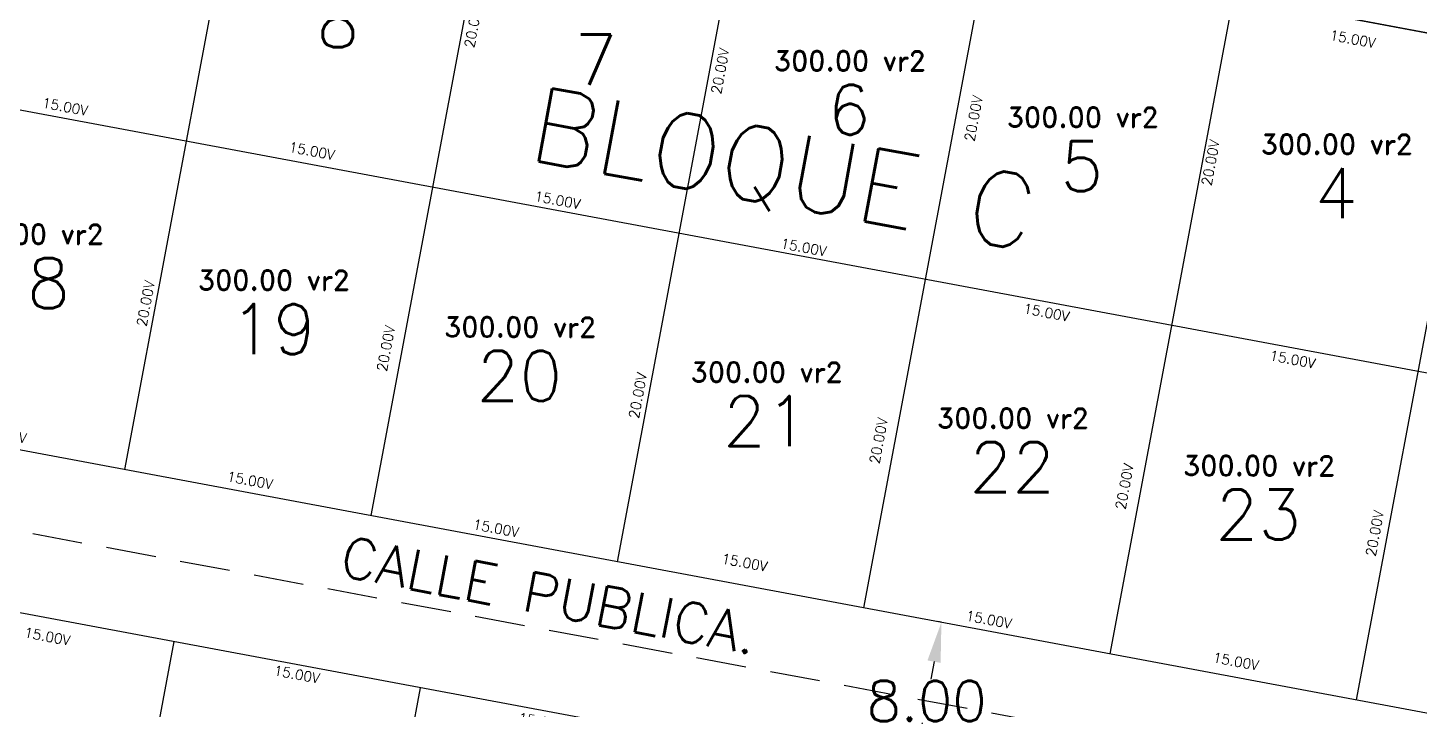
# Model space of a CAD drawing. Header units: metres. Extents: x 294898 to 295286, y 1620966 to 1622103.
# Drawn here: x 294975.3 to 295044.8, y 1621978 to 1622012 of the extents above; entities that cross this region are included whole.
import ezdxf
from ezdxf.enums import TextEntityAlignment as Align

# ---------------------------------------------------------------- set-up
doc = ezdxf.new("R2010")
doc.units = ezdxf.units.M
doc.linetypes.add('DASHED2', pattern=[0.375, 0.25, -0.125])
doc.layers.add('CVL_CUADCON_TIT', color=1, linetype='Continuous')
doc.layers.add('Medidas Numeracion', color=7, linetype='Continuous')
doc.styles.add('HUECA1', font='hueca1.shx')
doc.styles.get("Standard").update_dxf_attribs({"font": 'simplex.shx'})
doc.dimstyles.new('COTAS LOTES', dxfattribs={"dimscale": 0.25, "dimtxt": 2, "dimasz": 0.18, "dimexe": 0.18, "dimexo": 0.0625, "dimgap": 0.09, "dimtad": 0, "dimlfac": 1.1976, "dimzin": 0, "dimdsep": 46, "dimtxsty": 'Standard', "dimblk": 'NONE', "dimcen": 0, "dimse1": 1, "dimse2": 1, "dimsd1": 1, "dimsd2": 1, "dimadec": 0, "dimazin": 0, "dimtfac": 1, "dimtofl": 0, "dimtmove": 0, "dimatfit": 3, "dimldrblk": 'NONE', "dimfxl": 1, "dimtolj": 1, "dimtzin": 0, "dimarcsym": 0})
doc.dimstyles.get("Standard").update_dxf_attribs({"dimtxt": 0.18, "dimasz": 0.18, "dimexe": 0.18, "dimexo": 0.0625, "dimgap": 0.09, "dimtad": 0, "dimtih": 1, "dimtoh": 1, "dimdec": 4, "dimzin": 0, "dimdsep": 46, "dimtxsty": 'Standard', "dimcen": 0.09, "dimadec": 0, "dimazin": 0, "dimtfac": 1, "dimtdec": 4, "dimtofl": 0, "dimtmove": 0, "dimatfit": 3, "dimfxl": 1, "dimtolj": 1, "dimtzin": 0, "dimarcsym": 0})

# ---------------------------------------------------------------- blocks, each defined once
blk = doc.blocks.new('*D172')
at = {"layer": 'Defpoints', "color": 0, "transparency": 16777216}
for p in [(294982.564, 1621981.374, 774.533), (294983.404, 1621981.216), (294979.485, 1621964.96, 774.533)]:
    blk.add_point(p, dxfattribs=at)
at = {"color": 0, "transparency": 16777216, "insert": (294981.864, 1621973.009), "char_height": 0.5, "attachment_point": 5, "rotation": 79.37499}
blk.add_mtext('\\A1;20.00V', dxfattribs=at)
blk = doc.blocks.new('_None')
blk = doc.blocks.new('*D173')
at = {"layer": 'Defpoints', "color": 0, "transparency": 16777216}
for p in [(294982.564, 1621981.374, 774.533), (294994.876, 1621979.071, 774.533), (294994.788, 1621978.601)]:
    blk.add_point(p, dxfattribs=at)
at = {"color": 0, "transparency": 16777216, "insert": (294988.712, 1621979.738), "char_height": 0.5, "attachment_point": 5, "rotation": 349.40728}
blk.add_mtext('\\A1;15.00V', dxfattribs=at)
blk = doc.blocks.new('*D174')
at = {"layer": 'Defpoints', "color": 0, "transparency": 16777216}
for p in [(294994.876, 1621979.071, 774.533), (294991.796, 1621962.658, 774.533), (294992.446, 1621962.536)]:
    blk.add_point(p, dxfattribs=at)
at = {"color": 0, "transparency": 16777216, "insert": (294994.005, 1621970.847), "char_height": 0.5, "attachment_point": 5, "rotation": 79.37377}
blk.add_mtext('\\A1;20.00V', dxfattribs=at)
blk = doc.blocks.new('*D175')
at = {"layer": 'Defpoints', "color": 0, "transparency": 16777216}
for p in [(294994.875, 1621979.068, 774.533), (295007.185, 1621976.758, 774.533), (295007.084, 1621976.218)]:
    blk.add_point(p, dxfattribs=at)
at = {"color": 0, "transparency": 16777216, "insert": (295000.929, 1621977.373), "char_height": 0.5, "attachment_point": 5, "rotation": 349.37377}
blk.add_mtext('\\A1;15.00V', dxfattribs=at)
blk = doc.blocks.new('*D176')
at = {"layer": 'Defpoints', "color": 0, "transparency": 16777216}
for p in [(294970.253, 1621983.676, 774.533), (294970.086, 1621982.783), (294982.564, 1621981.374, 774.533)]:
    blk.add_point(p, dxfattribs=at)
at = {"color": 0, "transparency": 16777216, "insert": (294976.241, 1621981.632), "char_height": 0.5, "attachment_point": 5, "rotation": 349.40728}
blk.add_mtext('\\A1;15.00V', dxfattribs=at)
blk = doc.blocks.new('*D204')
at = {"layer": 'Defpoints', "color": 0, "transparency": 16777216}
for p in [(295041.803, 1621979.24), (295041.657, 1621978.461, 774.533), (295053.969, 1621976.159, 774.533)]:
    blk.add_point(p, dxfattribs=at)
at = {"color": 0, "transparency": 16777216, "insert": (295047.959, 1621978.088), "char_height": 0.5, "attachment_point": 5, "rotation": 349.40728}
blk.add_mtext('\\A1;15.00V', dxfattribs=at)
blk = doc.blocks.new('*D212')
at = {"layer": 'Defpoints', "color": 0, "transparency": 16777216}
for p in [(295044.737, 1621994.875, 774.533), (295044.65, 1621994.409), (295057.048, 1621992.572, 774.533)]:
    blk.add_point(p, dxfattribs=at)
at = {"color": 0, "transparency": 16777216, "insert": (295050.805, 1621993.258), "char_height": 0.5, "attachment_point": 5, "rotation": 349.40728}
blk.add_mtext('\\A1;15.00V', dxfattribs=at)
blk = doc.blocks.new('*D213')
at = {"layer": 'Defpoints', "color": 0, "transparency": 16777216}
for p in [(295047.816, 1622011.288, 774.533), (295048.474, 1622011.165), (295044.737, 1621994.875, 774.533)]:
    blk.add_point(p, dxfattribs=at)
at = {"color": 0, "transparency": 16777216, "insert": (295046.943, 1622003.006), "char_height": 0.5, "attachment_point": 5, "rotation": 79.37377}
blk.add_mtext('\\A1;20.00V', dxfattribs=at)
blk = doc.blocks.new('*D215')
at = {"layer": 'Defpoints', "color": 0, "transparency": 16777216}
for p in [(295035.505, 1622013.591, 774.533), (295035.326, 1622012.63), (295047.819, 1622011.303, 774.533)]:
    blk.add_point(p, dxfattribs=at)
at = {"color": 0, "transparency": 16777216, "insert": (295041.483, 1622011.486), "char_height": 0.5, "attachment_point": 5, "rotation": 349.4743}
blk.add_mtext('\\A1;15.00V', dxfattribs=at)
blk = doc.blocks.new('*D216')
at = {"layer": 'Defpoints', "color": 0, "transparency": 16777216}
for p in [(295035.505, 1622013.591, 774.533), (295032.435, 1621997.175, 774.533), (295032.84, 1621997.1)]:
    blk.add_point(p, dxfattribs=at)
at = {"color": 0, "transparency": 16777216, "insert": (295034.375, 1622005.307), "char_height": 0.5, "attachment_point": 5, "rotation": 79.40728}
blk.add_mtext('\\A1;20.00V', dxfattribs=at)
blk = doc.blocks.new('*D217')
at = {"layer": 'Defpoints', "color": 0, "transparency": 16777216}
for p in [(295032.427, 1621997.188, 774.533), (295032.324, 1621996.639), (295044.735, 1621994.867, 774.533)]:
    blk.add_point(p, dxfattribs=at)
at = {"color": 0, "transparency": 16777216, "insert": (295038.478, 1621995.478), "char_height": 0.5, "attachment_point": 5, "rotation": 349.32353}
blk.add_mtext('\\A1;15.00V', dxfattribs=at)
blk = doc.blocks.new('*D218')
at = {"layer": 'Defpoints', "color": 0, "transparency": 16777216}
for p in [(295020.02, 1621998.982), (295020.116, 1621999.494, 774.533), (295032.425, 1621997.177, 774.533)]:
    blk.add_point(p, dxfattribs=at)
at = {"color": 0, "transparency": 16777216, "insert": (295026.174, 1621997.824), "char_height": 0.5, "attachment_point": 5, "rotation": 349.34026}
blk.add_mtext('\\A1;15.00V', dxfattribs=at)
blk = doc.blocks.new('*D219')
at = {"layer": 'Defpoints', "color": 0, "transparency": 16777216}
for p in [(295023.193, 1622015.893, 774.533), (295024.072, 1622015.728), (295020.113, 1621999.48, 774.533)]:
    blk.add_point(p, dxfattribs=at)
at = {"color": 0, "transparency": 16777216, "insert": (295022.532, 1622007.521), "char_height": 0.5, "attachment_point": 5, "rotation": 79.37275}
blk.add_mtext('\\A1;20.00V', dxfattribs=at)
blk = doc.blocks.new('*D222')
at = {"layer": 'Defpoints', "color": 0, "transparency": 16777216}
for p in [(295010.882, 1622018.196, 774.533), (295007.802, 1622001.782, 774.533), (295008.33, 1622001.683)]:
    blk.add_point(p, dxfattribs=at)
at = {"color": 0, "transparency": 16777216, "insert": (295009.869, 1622009.89), "char_height": 0.5, "attachment_point": 5, "rotation": 79.37377}
blk.add_mtext('\\A1;20.00V', dxfattribs=at)
blk = doc.blocks.new('*D223')
at = {"layer": 'Defpoints', "color": 0, "transparency": 16777216}
for p in [(295007.802, 1622001.782, 774.533), (295020.197, 1621999.922), (295020.112, 1621999.473, 774.533)]:
    blk.add_point(p, dxfattribs=at)
at = {"color": 0, "transparency": 16777216, "insert": (295014.042, 1622001.077), "char_height": 0.5, "attachment_point": 5, "rotation": 349.37377}
blk.add_mtext('\\A1;15.00V', dxfattribs=at)
blk = doc.blocks.new('*D224')
at = {"layer": 'Defpoints', "color": 0, "transparency": 16777216}
for p in [(294995.586, 1622004.593), (294995.492, 1622004.092, 774.533), (295007.802, 1622001.782, 774.533)]:
    blk.add_point(p, dxfattribs=at)
at = {"color": 0, "transparency": 16777216, "insert": (295001.741, 1622003.439), "char_height": 0.5, "attachment_point": 5, "rotation": 349.37377}
blk.add_mtext('\\A1;15.00V', dxfattribs=at)
blk = doc.blocks.new('*D225')
at = {"layer": 'Defpoints', "color": 0, "transparency": 16777216}
for p in [(294998.57, 1622020.498, 774.533), (294995.491, 1622004.084, 774.533), (294995.995, 1622003.99)]:
    blk.add_point(p, dxfattribs=at)
at = {"color": 0, "transparency": 16777216, "insert": (294997.535, 1622012.197), "char_height": 0.5, "attachment_point": 5, "rotation": 79.37377}
blk.add_mtext('\\A1;20.00V', dxfattribs=at)
blk = doc.blocks.new('*D228')
at = {"layer": 'Defpoints', "color": 0, "transparency": 16777216}
for p in [(294986.259, 1622022.8, 774.533), (294986.843, 1622022.691), (294983.189, 1622006.385, 774.533)]:
    blk.add_point(p, dxfattribs=at)
at = {"color": 0, "transparency": 16777216, "insert": (294985.308, 1622014.483), "char_height": 0.5, "attachment_point": 5, "rotation": 79.40728}
blk.add_mtext('\\A1;20.00V', dxfattribs=at)
blk = doc.blocks.new('*D229')
at = {"layer": 'Defpoints', "color": 0, "transparency": 16777216}
for p in [(294983.303, 1622007.048), (294983.179, 1622006.387, 774.533), (294995.491, 1622004.084, 774.533)]:
    blk.add_point(p, dxfattribs=at)
at = {"color": 0, "transparency": 16777216, "insert": (294989.458, 1622005.896), "char_height": 0.5, "attachment_point": 5, "rotation": 349.40728}
blk.add_mtext('\\A1;15.00V', dxfattribs=at)
blk = doc.blocks.new('*D230')
at = {"layer": 'Defpoints', "color": 0, "transparency": 16777216}
for p in [(294970.867, 1622008.689, 774.533), (294983.285, 1622006.95), (294983.178, 1622006.38, 774.533)]:
    blk.add_point(p, dxfattribs=at)
at = {"color": 0, "transparency": 16777216, "insert": (294977.129, 1622008.104), "char_height": 0.5, "attachment_point": 5, "rotation": 349.37377}
blk.add_mtext('\\A1;15.00V', dxfattribs=at)
blk = doc.blocks.new('*D255')
at = {"layer": 'Defpoints', "color": 0, "transparency": 16777216}
for p in [(294967.788, 1621992.276, 774.533), (294980.098, 1621989.966, 774.533), (294980.214, 1621990.584)]:
    blk.add_point(p, dxfattribs=at)
at = {"color": 0, "transparency": 16777216, "insert": (294974.059, 1621991.739), "char_height": 0.5, "attachment_point": 5, "rotation": 349.37377}
blk.add_mtext('\\A1;15.00V', dxfattribs=at)
blk = doc.blocks.new('*D256')
at = {"layer": 'Defpoints', "color": 0, "transparency": 16777216}
for p in [(294983.189, 1622006.385, 774.533), (294979.61, 1621990.065), (294980.099, 1621989.973, 774.533)]:
    blk.add_point(p, dxfattribs=at)
at = {"color": 0, "transparency": 16777216, "insert": (294981.155, 1621998.271), "char_height": 0.5, "attachment_point": 5, "rotation": 79.34024}
blk.add_mtext('\\A1;20.00V', dxfattribs=at)
blk = doc.blocks.new('*D257')
at = {"layer": 'Defpoints', "color": 0, "transparency": 16777216}
for p in [(294980.098, 1621989.966, 774.533), (294992.525, 1621988.284), (294992.411, 1621987.671, 774.533)]:
    blk.add_point(p, dxfattribs=at)
at = {"color": 0, "transparency": 16777216, "insert": (294986.369, 1621989.432), "char_height": 0.5, "attachment_point": 5, "rotation": 349.44079}
blk.add_mtext('\\A1;15.00V', dxfattribs=at)
blk = doc.blocks.new('*D258')
at = {"layer": 'Defpoints', "color": 0, "transparency": 16777216}
for p in [(294994.703, 1622004.232), (294995.491, 1622004.084, 774.533), (294992.411, 1621987.671, 774.533)]:
    blk.add_point(p, dxfattribs=at)
at = {"color": 0, "transparency": 16777216, "insert": (294993.163, 1621996.025), "char_height": 0.5, "attachment_point": 5, "rotation": 79.37501}
blk.add_mtext('\\A1;20.00V', dxfattribs=at)
blk = doc.blocks.new('*D259')
at = {"layer": 'Defpoints', "color": 0, "transparency": 16777216}
for p in [(294992.411, 1621987.671, 774.533), (295004.819, 1621985.885), (295004.721, 1621985.361, 774.533)]:
    blk.add_point(p, dxfattribs=at)
at = {"color": 0, "transparency": 16777216, "insert": (294998.664, 1621987.039), "char_height": 0.5, "attachment_point": 5, "rotation": 349.37377}
blk.add_mtext('\\A1;15.00V', dxfattribs=at)
blk = doc.blocks.new('*D260')
at = {"layer": 'Defpoints', "color": 0, "transparency": 16777216}
for p in [(295007.289, 1622001.878), (295007.793, 1622001.784, 774.533), (295004.723, 1621985.368, 774.533)]:
    blk.add_point(p, dxfattribs=at)
at = {"color": 0, "transparency": 16777216, "insert": (295005.754, 1621993.67), "char_height": 0.5, "attachment_point": 5, "rotation": 79.40728}
blk.add_mtext('\\A1;20.00V', dxfattribs=at)
blk = doc.blocks.new('*D261')
at = {"layer": 'Defpoints', "color": 0, "transparency": 16777216}
for p in [(295004.723, 1621985.368, 774.533), (295017.242, 1621984.173), (295017.033, 1621983.059, 774.533)]:
    blk.add_point(p, dxfattribs=at)
at = {"color": 0, "transparency": 16777216, "insert": (295011.087, 1621985.328), "char_height": 0.5, "attachment_point": 5, "rotation": 349.37377}
blk.add_mtext('\\A1;15.00V', dxfattribs=at)
blk = doc.blocks.new('*D262')
at = {"layer": 'Defpoints', "color": 0, "transparency": 16777216}
for p in [(295019.324, 1621999.621), (295020.112, 1621999.473, 774.533), (295017.033, 1621983.059, 774.533)]:
    blk.add_point(p, dxfattribs=at)
at = {"color": 0, "transparency": 16777216, "insert": (295017.784, 1621991.414), "char_height": 0.5, "attachment_point": 5, "rotation": 79.37377}
blk.add_mtext('\\A1;20.00V', dxfattribs=at)
blk = doc.blocks.new('*D263')
at = {"layer": 'Defpoints', "color": 0, "transparency": 16777216}
for p in [(295017.033, 1621983.059, 774.533), (295029.45, 1621981.319), (295029.343, 1621980.749, 774.533)]:
    blk.add_point(p, dxfattribs=at)
at = {"color": 0, "transparency": 16777216, "insert": (295023.295, 1621982.474), "char_height": 0.5, "attachment_point": 5, "rotation": 349.37377}
blk.add_mtext('\\A1;15.00V', dxfattribs=at)
blk = doc.blocks.new('*D264')
at = {"layer": 'Defpoints', "color": 0, "transparency": 16777216}
for p in [(295031.619, 1621997.329), (295032.435, 1621997.175, 774.533), (295029.346, 1621980.763, 774.533)]:
    blk.add_point(p, dxfattribs=at)
at = {"color": 0, "transparency": 16777216, "insert": (295030.075, 1621989.123), "char_height": 0.5, "attachment_point": 5, "rotation": 79.34023}
blk.add_mtext('\\A1;20.00V', dxfattribs=at)
blk = doc.blocks.new('*D265')
at = {"layer": 'Defpoints', "color": 0, "transparency": 16777216}
for p in [(295029.343, 1621980.749, 774.533), (295041.802, 1621979.24), (295041.657, 1621978.461, 774.533)]:
    blk.add_point(p, dxfattribs=at)
at = {"color": 0, "transparency": 16777216, "insert": (295035.645, 1621980.384), "char_height": 0.5, "attachment_point": 5, "rotation": 349.4743}
blk.add_mtext('\\A1;15.00V', dxfattribs=at)
blk = doc.blocks.new('*D266')
at = {"layer": 'Defpoints', "color": 0, "transparency": 16777216}
for p in [(295044.115, 1621994.991), (295044.727, 1621994.876, 774.533), (295041.657, 1621978.461, 774.533)]:
    blk.add_point(p, dxfattribs=at)
at = {"color": 0, "transparency": 16777216, "insert": (295042.581, 1621986.783), "char_height": 0.5, "attachment_point": 5, "rotation": 79.40728}
blk.add_mtext('\\A1;20.00V', dxfattribs=at)
blk = doc.blocks.new('*D316')
at = {"color": 0, "lineweight": -2, "transparency": 16777216}
for p, q in [((295020.908, 1621982.341), (295020.749, 1621982.371)), ((295020.558, 1621980.372), (295020.394, 1621979.496)), ((295019.823, 1621976.44), (295019.986, 1621977.316)), ((295019.437, 1621974.478), (295019.278, 1621974.508))]:
    blk.add_line(p, q, dxfattribs=at)
at = {"color": 0, "transparency": 16777216}
for points in [[(295020.23, 1621980.434), (295020.886, 1621980.311), (295020.926, 1621982.338)], [(295019.495, 1621976.502), (295020.15, 1621976.379), (295019.455, 1621974.474)]]:
    blk.add_solid(points, dxfattribs=at)
at = {"layer": 'Defpoints', "color": 0, "transparency": 16777216}
for p in [(295020.926, 1621982.338), (295020.97, 1621982.33, 774.533), (295019.499, 1621974.466, 774.533)]:
    blk.add_point(p, dxfattribs=at)
at = {"color": 0, "transparency": 16777216, "insert": (295020.19, 1621978.406), "char_height": 2, "attachment_point": 5}
blk.add_mtext('\\A1;8.00', dxfattribs=at)
blk = doc.blocks.new('*D322')
at = {"layer": 'Defpoints', "color": 0, "transparency": 16777216}
for p in [(295135.463, 1622039.414, 769.142), (295196.827, 1622025.001, 769.142), (294948.109, 1620966.087)]:
    blk.add_point(p, dxfattribs=at)
at = {"color": 0, "transparency": 16777216, "insert": (294917.427, 1620973.293), "char_height": 0.5, "attachment_point": 5, "rotation": 346.78194}
blk.add_mtext('\\A1;75.49V', dxfattribs=at)

msp = doc.modelspace()

# ---------------------------------------------------------------- linework, layer by layer
for p, q in [((294986.2585, 1622022.8004, 774.533), (294980.0995, 1621989.9732, 774.533)), ((294998.5701, 1622020.498, 774.533), (294992.4111, 1621987.6708, 774.533)), ((295010.8816, 1622018.1956, 774.533), (295004.7226, 1621985.3683, 774.533)), ((295023.1932, 1622015.8931, 774.533), (295017.0342, 1621983.0659, 774.533)), ((295035.5047, 1622013.5907, 774.533), (295029.3457, 1621980.7635, 774.533)), ((295047.819, 1622011.3027, 774.533), (295041.6573, 1621978.4611, 774.533)), ((294982.5643, 1621981.3736, 774.533), (294976.4052, 1621948.5463, 774.533)), ((294994.8758, 1621979.0711, 774.533), (294988.7168, 1621946.2439, 774.533))]:
    msp.add_line(p, q)
at = {"flags": 128}
for points, elevation in [([(295143.939, 1621977.535), (295082.9276, 1621983.9339), (295084.751, 1622004.381), (295023.1999, 1622015.9291), (294973.9456, 1622025.0957), (294929.8225, 1622033.3547), (294920.0855, 1622024.2085), (294915.3228, 1622002.0873), (294913.7299, 1621992.4565), (294921.3204, 1621972.6436), (294936.8468, 1621955.9443), (294945.02, 1621947.2944), (294953.9863, 1621937.8052), (294971.2616, 1621921.1308), (294981.1223, 1621910.2472), (294995.4724, 1621899.4075), (295003.213, 1621899.609), (295021.565, 1621921.022), (295033.163, 1621927.008), (295052.613, 1621929.746), (295069.983, 1621938.272), (295079.737, 1621941.977), (295098.661, 1621940.316)], 768.212), ([(295084.751, 1622004.381), (294929.8225, 1622033.3547)], 774.533), ([(295083.2608, 1621987.6702), (294918.7932, 1622018.4278)], 774.533), ([(295081.7706, 1621970.9593), (294915.3228, 1622002.0873)], 774.533), ([(295081.0567, 1621962.9541), (294914.0171, 1621994.1928)], 774.533)]:
    msp.add_lwpolyline(points, dxfattribs=dict(at, elevation=elevation))
at = {"color": 1, "linetype": 'DASHED2', "ltscale": 10, "elevation": 774.533, "flags": 128}
msp.add_lwpolyline([(295084.8699, 1621966.3104), (294910.7372, 1621998.8755)], dxfattribs=at)

# ---------------------------------------------------------------- texts
at = {"insert": (294991.1647, 1621986.6489), "char_height": 2, "attachment_point": 1, "rotation": 349.161237}
msp.add_mtext_dynamic_manual_height_columns('CALLE PUBLICA.', width=70.512286, gutter_width=1, heights=[0], dxfattribs=at)
at = {"layer": 'CVL_CUADCON_TIT', "color": 5, "insert": (295000.8473, 1622009.1317), "char_height": 3.71873, "attachment_point": 1, "rotation": 349.59763}
msp.add_mtext_dynamic_manual_height_columns('BLOQUE C', width=28.074819, gutter_width=18.5936, heights=[0], dxfattribs=at)
at = {"layer": 'Medidas Numeracion', "color": 0}
for s, p in [('8', (294990.761, 1622012.3323)), ('7', (295003.648, 1622010.4552)), ('6', (295016.3131, 1622007.9492)), ('5', (295027.9492, 1622005.1317)), ('4', (295040.6485, 1622003.7832)), ('18', (294975.2257, 1621999.2881)), ('19', (294987.5291, 1621996.995)), ('20', (294999.8325, 1621994.649)), ('21', (295012.1535, 1621992.397)), ('22', (295024.4644, 1621990.091)), ('23', (295036.7631, 1621987.7201))]:
    msp.add_text(s, height=2.5, rotation=359.947712, dxfattribs=at).set_placement(p, align=Align.MIDDLE)
at = {"layer": 'Medidas Numeracion', "color": 0, "style": 'HUECA1'}
for p in [(295016.3512, 1622010.3955), (295027.9873, 1622007.578), (295040.6866, 1622006.2294), (294975.2639, 1622001.7343), (294987.5673, 1621999.4412), (294999.8707, 1621997.0953), (295012.1917, 1621994.8432), (295024.5026, 1621992.5372), (295036.8013, 1621990.1664)]:
    msp.add_text('300.00 vr2', height=1, rotation=359.947712, dxfattribs=at).set_placement(p, align=Align.MIDDLE)

# ---------------------------------------------------------------- dimensions: what is measured, and where the dimension line sits
for p1, p2, distance, picture, middle in [((295135.4632, 1622039.4142, 769.142), (295196.827, 1622025.001, 769.142), -1087.7316, '*D322', (294917.4269, 1620973.2933)), ((294983.1886, 1622006.385, 774.533), (294986.2585, 1622022.8004, 774.533), -0.5951, '*D228', (294985.3085, 1622014.4833)), ((294998.5701, 1622020.498, 774.533), (294995.4906, 1622004.0844, 774.533), 0.513, '*D225', (294997.5345, 1622012.1966)), ((295010.8816, 1622018.1956, 774.533), (295007.8021, 1622001.782, 774.533), 0.5368, '*D222', (295009.8694, 1622009.8898)), ((295020.1134, 1621999.4796, 774.533), (295023.1932, 1622015.8931, 774.533), -0.8943, '*D219', (295022.5323, 1622007.5214)), ((295035.5047, 1622013.5907, 774.533), (295032.4348, 1621997.1753, 774.533), 0.4121, '*D216', (295034.3749, 1622005.3073)), ((295047.819, 1622011.3027, 774.533), (295035.5047, 1622013.5907, 774.533), 0.9768, '*D215', (295041.4834, 1622011.4864)), ((294970.8674, 1622008.6892, 774.533), (294983.1776, 1622006.3796, 774.533), 0.58, '*D230', (294977.1295, 1622008.1044)), ((294995.4906, 1622004.0844, 774.533), (294983.179, 1622006.3868, 774.533), -0.6722, '*D229', (294989.4583, 1622005.8963)), ((294983.1886, 1622006.385, 774.533), (294980.0995, 1621989.9732, 774.533), -0.4977, '*D256', (294981.1549, 1621998.2712)), ((295007.8022, 1622001.7823, 774.533), (294995.492, 1622004.0919, 774.533), -0.5102, '*D224', (295001.7411, 1622003.4385)), ((294992.4114, 1621987.6707, 774.533), (294995.4906, 1622004.0844, 774.533), 0.8016, '*D258', (294993.1631, 1621996.0253)), ((295004.7226, 1621985.3683, 774.533), (295007.7925, 1622001.7837, 774.533), 0.5125, '*D260', (295005.7538, 1621993.6703)), ((295007.8022, 1622001.7823, 774.533), (295020.1124, 1621999.4726, 774.533), 0.457, '*D223', (295014.0415, 1622001.0766)), ((295017.0328, 1621983.0587, 774.533), (295020.1124, 1621999.4726, 774.533), 0.8019, '*D262', (295017.7845, 1621991.4135)), ((295032.4249, 1621997.1772, 774.533), (295020.1164, 1621999.4939, 774.533), 0.5207, '*D218', (295026.1743, 1621997.8239)), ((295029.3457, 1621980.7635, 774.533), (295032.4348, 1621997.1753, 774.533), 0.8297, '*D264', (295030.0749, 1621989.1229)), ((295044.7354, 1621994.8675, 774.533), (295032.4273, 1621997.1879, 774.533), 0.559, '*D217', (295038.4778, 1621995.4784)), ((295041.6573, 1621978.4611, 774.533), (295044.7272, 1621994.8765, 774.533), 0.6223, '*D266', (295042.5805, 1621986.7832)), ((295057.0484, 1621992.5722, 774.533), (295044.7368, 1621994.8747, 774.533), 0.474, '*D212', (295050.8054, 1621993.2576)), ((294967.7879, 1621992.2756, 774.533), (294980.0981, 1621989.966, 774.533), 0.6291, '*D255', (294974.059, 1621991.7392)), ((294980.0981, 1621989.966, 774.533), (294992.4111, 1621987.6708, 774.533), 0.6242, '*D257', (294986.369, 1621989.4321)), ((294992.4111, 1621987.6708, 774.533), (295004.7213, 1621985.3611, 774.533), 0.5325, '*D259', (294998.6644, 1621987.0394)), ((295004.7226, 1621985.3683, 774.533), (295017.0328, 1621983.0587, 774.533), 1.1337, '*D261', (295011.0868, 1621985.3278)), ((294982.5643, 1621981.3736, 774.533), (294970.2527, 1621983.676, 774.533), 0.9083, '*D176', (294976.2415, 1621981.6319)), ((295017.0328, 1621983.0587, 774.533), (295029.343, 1621980.7491, 774.533), 0.5796, '*D263', (295023.2948, 1621982.4735)), ((294979.4851, 1621964.9599, 774.533), (294982.5643, 1621981.3736, 774.533), -0.8543, '*D172', (294981.8644, 1621973.0092)), ((295029.343, 1621980.7491, 774.533), (295041.6573, 1621978.4611, 774.533), 0.7921, '*D265', (295035.6449, 1621980.3838)), ((294994.8751, 1621979.0675, 774.533), (295007.1853, 1621976.7579, 774.533), -0.5491, '*D175', (295000.929, 1621977.373)), ((295053.9689, 1621976.1586, 774.533), (295041.6573, 1621978.4611, 774.533), -0.7921, '*D204', (295047.9587, 1621978.0884))]:
    dim = msp.add_aligned_dim(p1=p1, p2=p2, distance=distance, dimstyle='COTAS LOTES', override={"dimpost": 'V'})
    dim.commit()
    dim.dimension.update_dxf_attribs({"geometry": picture, "text_midpoint": middle})
for base, p1, p2, angle, picture, middle in [((295048.4737, 1622011.1649), (295044.7368, 1621994.8747, 774.533), (295047.8163, 1622011.2883, 774.533), 79.373768, '*D213', (295046.943, 1622003.0063)), ((294994.7879, 1621978.6013), (294982.5643, 1621981.3736, 774.533), (294994.8758, 1621979.0711, 774.533), 349.407279, '*D173', (294988.7116, 1621979.7376)), ((294992.4461, 1621962.5356), (294994.8757, 1621979.0706, 774.533), (294991.7963, 1621962.6575, 774.533), 259.373768, '*D174', (294994.0055, 1621970.8468))]:
    dim = msp.add_linear_dim(base=base, p1=p1, p2=p2, angle=angle, dimstyle='COTAS LOTES', override={"dimpost": 'V'})
    dim.commit()
    dim.dimension.update_dxf_attribs({"geometry": picture, "text_midpoint": middle, "dimtype": 161})
at = {"color": 5}
dim = msp.add_aligned_dim(p1=(295019.4989, 1621974.4663, 774.533), p2=(295020.9695, 1621982.3299, 774.533), distance=0.0447, dimstyle='Standard', override={"dimtxt": 2, "dimasz": 2, "dimdec": 2}, dxfattribs=at)
dim.commit()
dim.dimension.update_dxf_attribs({"geometry": '*D316', "text_midpoint": (295020.1903, 1621978.4063)})

doc.saveas('drawing.dxf')
